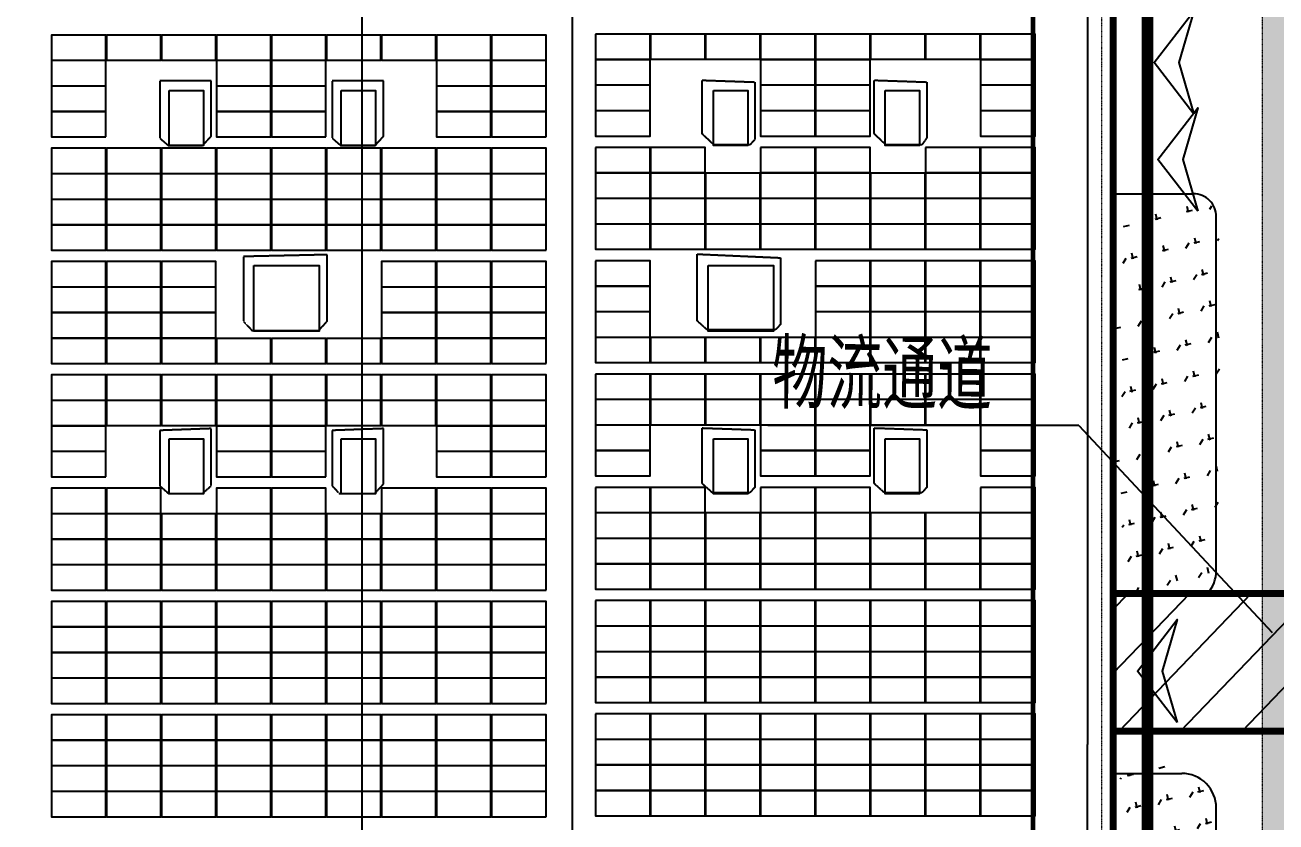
# Model space of a CAD drawing. Header units: millimetres. Extents: x -330863 to 383137, y -246038 to 314990.
# Drawn here: x 41006 to 95606, y -62214 to -27439 of the extents above; entities that cross this region are included whole.
import ezdxf

# ---------------------------------------------------------------- set-up
doc = ezdxf.new("R2010")
doc.units = ezdxf.units.MM
for name, pattern in [('DASH', [0.35, 0.25, -0.1]), ('DASHED', [1.524, 1.27, -0.254]), ('DOTE', [2.4200000000000004, 2, -0.2, 0.02, -0.2]), ('HIDDEN', [0.375, 0.25, -0.125]), ('X2', [10, 8, -2])]:
    doc.linetypes.add(name, pattern=pattern)
for name, color, linetype in [('-GRASS', 114, 'Continuous'), ('-其他', 7, 'Continuous'), ('-建筑轮廓线', 7, 'Continuous'), ('-总图道路', 7, 'Continuous'), ('-文字', 7, 'Continuous'), ('GREEN', 85, 'Continuous'), ('MAP', 251, 'Continuous'), ('S_其它', 7, 'Continuous'), ('农转用2000坐标', 6, 'Continuous'), ('单元区域外轮廓', 7, 'ByLayer'), ('屋脊线', 7, 'ByLayer'), ('组件', 7, 'ByLayer'), ('阴影', 8, 'DASHED'), ('障碍物', 7, 'ByLayer')]:
    doc.layers.add(name, color=color, linetype=linetype)
for name, color, linetype, lineweight in [('DOTE', 7, 'DOTE', 0), ('PUB_DIM', 7, 'Continuous', 0), ('SiteLine', 1, 'Continuous', 0), ('X消防车道', 6, 'HIDDEN', 18)]:
    doc.layers.add(name, color=color, linetype=linetype, lineweight=lineweight)
doc.styles.add('_HZTXT', font='simplex.shx', dxfattribs={"width": 0.8, "bigfont": 'hztxt.shx'})
doc.styles.add('_TCH_DIM_T3', font='SIMPLEX.shx', dxfattribs={"width": 0.6, "bigfont": 'GBCBIG.shx'})
doc.dimstyles.new('_TCH_ARCH_M_M&&1', dxfattribs={"dimtxt": 3, "dimasz": 0.5, "dimexe": 1.25, "dimexo": 1.5, "dimgap": 0.6312500000000001, "dimtad": 1, "dimtxsty": '_TCH_DIM_T3', "dimblk": 'ARCHTICK', "dimcen": 2.5, "dimclrt": 7, "dimazin": 2, "dimtfac": 1, "dimtix": 1, "dimtmove": 2, "dimatfit": 3})
pattern_1 = [(328.5121620192327, (-1970228605.701966, -2547630934.377606), (1506.050284478311, 939.1527315207007), [0, -1587.499999999999])]

# ---------------------------------------------------------------- blocks, each defined once
blk = doc.blocks.new('*U5')
at = {"layer": '单元区域外轮廓', "color": 2}
for points in [[(-88499.99999806286, 145848.7498998642, 10100), (88500.00000193714, 145848.7498962879, 10100), (88499.99999828637, -93851.25008583067, 10100), (64899.99999828637, -93851.25008583067, 10100), (64900.60513652861, -129651.2534892559, 10100), (-82500.00165008008, -129651.2389415502, 10100), (-82500.00164881349, -112951.2501013279, 10100), (-88500.00000186266, -112951.2501013279, 10100), (-88499.99999806286, 145848.7498998642, 10100)], [(-88499.99999806286, 145848.7498998642, 10600), (88500.00000193714, 145848.7498962879, 10600), (88499.99999828637, -93851.25008583067, 10600), (64899.99999828637, -93851.25008583067, 10600), (64900.60513652861, -129651.2534892559, 10600), (-82500.00165008008, -129651.2389415502, 10600), (-82500.00164881349, -112951.2501013279, 10600), (-88500.00000186266, -112951.2501013279, 10600), (-88499.99999806286, 145848.7498998642, 10600)]]:
    blk.add_polyline3d(points, close=True, dxfattribs=at)
at = {"flags": 1}
for tag in ['ground_elevation', 'unit_id', 'unit_name', 'parapet_height', 'is_enable_parapet']:
    blk.add_attdef(tag, (0, 0), '', height=2.5, dxfattribs=at)
blk = doc.blocks.new('*U6')
at = {"layer": '屋脊线', "color": 30}
for p, q in [((64899.99999828637, -93851.25008583067, 8900), (64900.00000149011, 145848.7498962879, 8900)), ((88499.99999828637, -93851.25008583067, 10100), (88500.00000193714, 145848.7498962879, 10100))]:
    blk.add_line(p, q, dxfattribs=at)
at = {"flags": 1}
for tag in ['unit_id', 'unit_name']:
    blk.add_attdef(tag, (0, 0), '', height=2.5, dxfattribs=at)
blk = doc.blocks.new('*U306')
at = {"layer": '障碍物', "color": 1}
blk.add_polyline3d([(47299.99239496886, -30301.24993383885, 10), (48799.99213188886, -30301.24993383885, 10), (48799.99213188886, -32701.2500423193, 10), (47299.99239496886, -32701.2500423193, 10)], close=True, dxfattribs=at)
at = {"flags": 1}
for tag in ['shape', 'height']:
    blk.add_attdef(tag, (0, 0), '', height=2.5, dxfattribs=at)
blk = doc.blocks.new('*U307')
at = {"layer": '障碍物', "color": 1}
blk.add_polyline3d([(54799.99034292996, -30301.25146746636, 10), (56299.99007970094, -30301.25146746636, 10), (56299.99007970094, -32701.2515771389, 10), (54799.99034292996, -32701.2515771389, 10)], close=True, dxfattribs=at)
at = {"flags": 1}
for tag in ['shape', 'height']:
    blk.add_attdef(tag, (0, 0), '', height=2.5, dxfattribs=at)
blk = doc.blocks.new('*U308')
at = {"layer": '障碍物', "color": 1}
blk.add_polyline3d([(71049.99239496888, -30301.24993383885, 10), (72549.99213196337, -30301.24993383885, 10), (72549.99213196337, -32701.2500423193, 10), (71049.99239496888, -32701.2500423193, 10)], close=True, dxfattribs=at)
at = {"flags": 1}
for tag in ['shape', 'height']:
    blk.add_attdef(tag, (0, 0), '', height=2.5, dxfattribs=at)
blk = doc.blocks.new('*U309')
at = {"layer": '障碍物', "color": 1}
blk.add_polyline3d([(78550.0055346638, -30301.25320374966, 10), (80050.0052715838, -30301.25320374966, 10), (80050.0052715838, -32701.2533134222, 10), (78550.0055346638, -32701.2533134222, 10)], close=True, dxfattribs=at)
at = {"flags": 1}
for tag in ['shape', 'height']:
    blk.add_attdef(tag, (0, 0), '', height=2.5, dxfattribs=at)
blk = doc.blocks.new('*U310')
at = {"layer": '障碍物', "color": 1}
blk.add_polyline3d([(47299.99072849751, -45501.2499332428, 10), (48799.99046534299, -45501.2499332428, 10), (48799.99046534299, -47901.25004291534, 10), (47299.99072849751, -47901.25004291534, 10)], close=True, dxfattribs=at)
at = {"flags": 1}
for tag in ['shape', 'height']:
    blk.add_attdef(tag, (0, 0), '', height=2.5, dxfattribs=at)
blk = doc.blocks.new('*U311')
at = {"layer": '障碍物', "color": 1}
blk.add_polyline3d([(54799.98867660762, -45501.25146865845, 10), (56299.98841322959, -45501.25146865845, 10), (56299.98841322959, -47901.25157773495, 10), (54799.98867660762, -47901.25157773495, 10)], close=True, dxfattribs=at)
at = {"flags": 1}
for tag in ['shape', 'height']:
    blk.add_attdef(tag, (0, 0), '', height=2.5, dxfattribs=at)
blk = doc.blocks.new('*U312')
at = {"layer": '障碍物', "color": 1}
blk.add_polyline3d([(71049.9907284975, -45501.2499332428, 10), (72549.990465343, -45501.2499332428, 10), (72549.990465343, -47901.25004291534, 10), (71049.9907284975, -47901.25004291534, 10)], close=True, dxfattribs=at)
at = {"flags": 1}
for tag in ['shape', 'height']:
    blk.add_attdef(tag, (0, 0), '', height=2.5, dxfattribs=at)
blk = doc.blocks.new('*U313')
at = {"layer": '障碍物', "color": 1}
blk.add_polyline3d([(78550.00386826694, -45501.2532043457, 10), (80050.00360503791, -45501.2532043457, 10), (80050.00360503791, -47901.2533134222, 10), (78550.00386826694, -47901.2533134222, 10)], close=True, dxfattribs=at)
at = {"flags": 1}
for tag in ['shape', 'height']:
    blk.add_attdef(tag, (0, 0), '', height=2.5, dxfattribs=at)
blk = doc.blocks.new('*U330')
at = {"layer": '障碍物', "color": 1}
blk.add_polyline3d([(50989.86887425184, -37930.99601447583, 10), (53850.37708550692, -37930.99601447583, 10), (53850.37708550692, -40791.5042245388, 10), (50989.86887425184, -40791.5042245388, 10)], close=True, dxfattribs=at)
at = {"flags": 1}
for tag in ['shape', 'height']:
    blk.add_attdef(tag, (0, 0), '', height=2.5, dxfattribs=at)
blk = doc.blocks.new('*U331')
at = {"layer": '障碍物', "color": 1}
blk.add_polyline3d([(70820.10812342168, -37930.99601447583, 10), (73680.61633460224, -37930.99601447583, 10), (73680.61633460224, -40791.5042245388, 10), (70820.10812342168, -40791.5042245388, 10)], close=True, dxfattribs=at)
at = {"flags": 1}
for tag in ['shape', 'height']:
    blk.add_attdef(tag, (0, 0), '', height=2.5, dxfattribs=at)
blk = doc.blocks.new('*U21')
at = {"layer": '组件', "color": 0}
blk.add_polyline3d([(0, 0, 0), (6.7e-15, -109.6, 0), (238.092586022427, -109.6, 12.10291209392216), (238.092586022427, 1.46e-14, 12.10291209392216)], close=True, dxfattribs=at)
at = {"flags": 1}
for tag in ['voco', 'vmpo', 'mounting-hole-spacing1', 'mounting-hole-spacing2', 'module-material', 'theme', 'silicon-material', 'userid', 'company-name', 'note', 'name', 'panel-width', 'panel-height', 'panel-length', 'pmax', 'id', 'impo', 'isco']:
    blk.add_attdef(tag, (0, 0), '', height=2.5, dxfattribs=at)
blk = doc.blocks.new('*U19')
at = {"layer": '组件', "color": 0}
blk.add_polyline3d([(0, 0, 0), (6.7e-15, 109.6, 0), (-238.1009774266284, 109.6, 11.9366891759911), (-238.1009774266284, 1.46e-14, 11.9366891759911)], close=True, dxfattribs=at)
at = {"flags": 1}
for tag in ['voco', 'vmpo', 'mounting-hole-spacing1', 'mounting-hole-spacing2', 'module-material', 'theme', 'silicon-material', 'userid', 'company-name', 'note', 'name', 'panel-width', 'panel-height', 'panel-length', 'pmax', 'id', 'impo', 'isco']:
    blk.add_attdef(tag, (0, 0), '', height=2.5, dxfattribs=at)
blk = doc.blocks.new('_ArchTick')
at = {"color": 0, "linetype": 'ByBlock', "const_width": 0.4}
blk.add_lwpolyline([(-0.5, -0.5), (0.5, 0.5)], dxfattribs=at)
blk = doc.blocks.new('*D476')
at = {"layer": 'Defpoints', "color": 0, "transparency": 16777216}
for p in [(66600.00148351771, 145851.2500973232), (55700.39616263485, -93848.7498847023), (66600.00148002525, -93848.7498847023)]:
    blk.add_point(p, dxfattribs=at)
at = {"layer": 'PUB_DIM', "color": 0, "lineweight": -2, "transparency": 16777216}
for p, q in [((66598.50148351773, 145851.2500973232), (55699.1461626348, 145851.2500973232)), ((55700.39616263481, 145851.2500973232), (55700.39616263485, -93848.7498847023)), ((66598.50148002527, -93848.7498847023), (55699.14616263486, -93848.7498847023))]:
    blk.add_line(p, q, dxfattribs=at)
at = {"layer": 'PUB_DIM', "color": 0, "lineweight": -2, "transparency": 16777216, "xscale": 0.5, "yscale": 0.5, "zscale": 0.5}
for p, rotation in [((55700.39616263481, 145851.2500973232), 90), ((55700.39616263485, -93848.7498847023), 270)]:
    blk.add_blockref('_ArchTick', p, dxfattribs=dict(at, rotation=rotation))
at = {"layer": 'PUB_DIM', "color": 7, "transparency": 16777216, "insert": (55698.26491263483, 26001.25010631046), "char_height": 3, "attachment_point": 5, "rotation": 90, "style": '_TCH_DIM_T3'}
blk.add_mtext('\\A1;239700.00', dxfattribs=at)

msp = doc.modelspace()

# ---------------------------------------------------------------- hatches: boundary and pattern name
at = {"layer": '-GRASS'}
h = msp.add_hatch(dxfattribs=at)
h.set_pattern_fill('GRASS', color=256, scale=500, angle=-31.48783798076735)
h.set_pattern_definition([(58.51216201923266, (-1970228605.701966, -2547630934.377606), (-329.7050402672918, 1372.037246682207), [264.5806600000001, -1731.010149999999]), (13.51216201923265, (-1970228605.701966, -2547630934.377606), (-329.7052649889981, 1372.038181840949), [264.58066, -1146.516149999998]), (103.5121620192325, (-1970228605.701966, -2547630934.377606), (-1372.038181840949, -329.7052649889981), [264.5806599999999, -1146.516149999997])])
h.paths.add_polyline_path([(93000.00148115447, -35978.74990368262, 0.4142135623111022), (92000.00148121268, -34978.74990368262), (88500.00148086342, -34978.7499027513), (88500.0014806306, -52428.7499145791), (92618.03547025425, -52428.7499145791, 0.1844830879734123), (93000.00148086343, -51428.74991457909)])
at = {"layer": '-其他'}
h = msp.add_hatch(dxfattribs=at)
h.set_pattern_fill('ANSI31', color=256, scale=1199.999999999999, angle=-8.425099e-10)
h.set_pattern_definition([(44.9999999991575, (-495701042.8303344, -3200636267.182433), (-1347.038418140563, 1347.038418180179), [])])
h.paths.add_polyline_path([(104000.0014487328, -52248.74991441145), (88500.00141281867, -52248.74991441145), (88500.00141322613, -58248.7499139458), (104000.0014490238, -58248.7499139458)])
at = {"layer": 'GREEN', "linetype": 'Continuous'}
h = msp.add_hatch(dxfattribs=at)
h.set_pattern_fill('GRASS', color=256, scale=500, angle=-31.48776264195623, style=0)
h.set_pattern_definition([(58.51223735804372, (-1970228605.701966, -2547630754.377607), (-329.7068443729259, 1372.036813148465), [264.5806599999998, -1731.010149999995]), (13.51223735804375, (-1970228605.701966, -2547630754.377607), (-329.7070690958618, 1372.037748306913), [264.5806599999999, -1146.516149999998]), (103.5122373580437, (-1970228605.701966, -2547630754.377607), (-1372.037748306913, -329.7070690958618), [264.5806599999999, -1146.516149999998])])
h.paths.add_polyline_path([(89999.88432822518, -65648.74991245566), (93000.00148045598, -65648.74991385266), (93000.00148051418, -61598.74991450458, 0.4142183756648727), (91499.97683032649, -60098.74991590157), (89999.87790483516, -60098.74991590157)])
h.paths.add_polyline_path([(89999.87790483516, -60098.74991590157), (88500.00148051418, -60098.74991450459), (88500.00148051418, -65648.74991245566), (89999.88432822518, -65648.74991245566)])
at = {"layer": 'X消防车道'}
h = msp.add_hatch(dxfattribs=at)
h.set_pattern_fill('DOTS', color=8, scale=1000, angle=-31.48783798076735)
h.set_pattern_definition(pattern_1)
h.paths.add_polyline_path([(-93210.31932864338, -143669.9816289544, 0.388696347810305), (-80260.50890044775, -155528.7499007024), (-29868.25021682074, -155528.749902565, 0.0729934230257984), (-27282.11924788542, -155149.1864708438), (-24812.54212517292, -154408.3133338205, -0.0729934230209538), (-22226.41115623759, -154028.7499007024), (83399.93261551949, -154028.749902565, -0.414215405250258), (92399.99996935017, -163028.7391755916), (92400.01187910326, -173021.7107695714), (96400.0120633305, -173176.2576506659), (96399.99996935017, -163028.7344095483, 0.4142203272388091), (83399.6842201473, -150028.7499058246), (-22813.48650954664, -150028.749903962, 0.0729934230411844), (-25399.61747935508, -150408.3133356832), (-27869.19458594406, -151149.1864689812, -0.0729934230362219), (-30455.32555586891, -151528.7499007024), (-80260.50890015671, -151528.7499007024, -0.3886976849728412), (-89225.76594498008, -143318.7917464599), (-114666.7633144511, 145381.2082974985, -0.4401982675162612), (-105701.5062695695, 155171.2501437217), (85999.68118983321, 155171.2501404621, -0.414210992521494), (94999.68118930935, 146171.3291063718, -0.1414481113697162), (96999.68118965859, 153099.4533711858, 0.2576703992202549), (85999.5199388382, 159171.2501390651), (-105701.6028190823, 159171.2501441874, 0.4401960510058327), (-118651.3220010651, 145030.0785886869)])
h = msp.add_hatch(dxfattribs=at)
h.set_pattern_fill('DOTS', color=8, scale=1000, angle=-31.48783798076735)
h.set_pattern_definition(pattern_1)
h.paths.add_polyline_path([(94999.96785966096, -94328.76540471968, 0.2576670919956277), (101071.7777245174, -105328.7581584861, -0.1414496603239183), (107999.9785736803, -103328.749910639, -0.4142135619288426), (98999.96785965814, -94328.76063855557), (98999.68118896143, 146171.384773942, 0.1414470194124305), (96999.68118983672, 153099.453370455, 0.1414526490778906), (94999.68119002762, 146171.0977739098)])
h.paths.add_polyline_path([(107999.6811893942, 159171.2501390651), (85999.52387274877, 159171.2501395101, -0.2576703185541217), (96999.68118983672, 153099.453370455, -0.2576670923394895)])

# ---------------------------------------------------------------- linework, layer by layer
at = {"layer": '-建筑轮廓线'}
msp.add_line((88500.0014471612, -52248.74991394579, 10100), (104000.0014828425, -52248.74991441145, 10100), dxfattribs=at)
at = {"layer": '-建筑轮廓线', "const_width": 300, "elevation": 10100}
msp.add_lwpolyline([(88500.00148354098, 145851.2500959262), (-88499.99851645902, 145851.2500991858), (-88499.99852024252, -112948.7499006279), (-82499.99852018431, -112948.7499006279), (-82499.99852035893, -129748.7499009073), (-82799.99852034729, -129748.7499009073), (-82799.9985204637, -145848.7499005347), (65100.00147932674, -145848.7499023974), (65100.00147955958, -129748.7499027699), (64800.00147962942, -129748.7499027699), (64800.00148032791, -93848.74988470227), (88500.00148004852, -93848.74988563359)], close=True, dxfattribs=at)
for points in [[(88505.10791025824, -52248.74991441145), (104005.1079458231, -52248.74991441145)], [(88500.00144681193, -58248.7499139458), (104000.0014826679, -58248.7499139458)]]:
    msp.add_lwpolyline(points, dxfattribs=at)
at = {"layer": '-总图道路'}
for p, q in [((88500.0014806306, -34798.74990118668, 10100), (92000.00148092164, -34798.74990398065, 10100)), ((93000.00148063061, -51248.74991580844, 10100), (93000.00148086343, -35798.74990398064, 10100)), ((88500.0014806306, -58837.74990385398, 10100), (88500.00148074701, -50334.74989777431, 10100)), ((104000.0014826679, -58248.7499139458, 10100), (88500.00144675375, -58248.74991580844, 10100)), ((88500.00148074701, -60098.74991450459, 10100), (91500.00148051418, -60098.74991590157, 10100)), ((93000.00148004854, -93648.74986961483, 10100), (93000.00148051418, -61598.74991450458, 10100))]:
    msp.add_line(p, q, dxfattribs=at)
for centre, radius, start, end in [((92000.00148092164, -35798.74990398064, 10100), 1000, 359.9999894345511, 89.99999797562265), ((91500.0014806306, -51248.74991580844, 10100), 1500, 318.1896851515039, 359.9999894345511), ((91500.00148045598, -61598.74991450458, 10100), 1500, 359.9999894345511, 89.99999797562265)]:
    msp.add_arc(centre, radius, start, end, dxfattribs=at)
at = {"layer": '-文字', "linetype": 'Continuous'}
for q in [(73428.25929232873, -44910.78596265986, 10100), (95446.99017342879, -53939.58925951272, 10100)]:
    msp.add_line((87006.41220750054, -44910.78594636172, 10100), q, dxfattribs=at)
at = {"layer": 'DOTE', "ltscale": 0.0015}
msp.add_line((88000.0015301653, -93348.74987073243, 10100), (88000.00148616033, 145351.2500959262, 10100), dxfattribs=at)
at = {"layer": 'MAP', "linetype": 'Continuous', "elevation": 10100, "flags": 128}
msp.add_lwpolyline([(89999.5778341568, 198988.8426653854), (-123977.9142581951, 194083.5166710242), (-92775.77438176145, -159992.9235315136), (90000.00148703344, -167056.3588061556)], close=True, dxfattribs=at)
at = {"layer": 'S_其它', "elevation": 10100.00004161831}
for points in [[(92024.4455071725, -31330.42350932705), (90282.56977683399, -29080.42323738086), (92024.4455071725, -26830.42340129363), (91371.24208869413, -29080.4234762651), (92024.4455071725, -31330.42350932705)], [(92194.79388466338, -35554.31271632883), (90452.91815444129, -33304.31244438264), (92194.79388507085, -31054.31260876107), (91541.59046647605, -33304.31268373254), (92194.79388466338, -35554.31271632883)], [(91297.83255137503, -57880.63368443149), (89555.95682138577, -55630.6334124853), (91297.83255178249, -53380.63357546675), (90644.62913324591, -55630.63365136954), (91297.83255137503, -57880.63368443149)]]:
    msp.add_lwpolyline(points, dxfattribs=at)
at = {"layer": 'SiteLine', "linetype": 'DOTE', "ltscale": 10, "elevation": 10100}
msp.add_lwpolyline([(111441.9339060574, -167884.2618463747), (95245.3717978229, -167258.4798357636), (90000.00148621853, -167055.8164346218), (89999.5778341568, 198988.8426653854), (111441.9339115289, 199481.1952572129)], dxfattribs=at)
at = {"layer": 'X消防车道', "color": 8, "ltscale": 0.01}
msp.add_line((94999.68118983321, 146171.2608660385, 10100), (95000.02348714275, -141028.7391793169, 10100), dxfattribs=at)
at = {"layer": '农转用2000坐标', "color": 1, "linetype": 'DASH', "ltscale": 0.01, "const_width": 500, "elevation": 10100}
msp.add_lwpolyline([(89999.5778341568, 198988.8426653854), (-123977.9142581951, 194083.5166710242), (-92775.77438176145, -159992.9235315136), (90000.00148703344, -167056.3588061556)], close=True, dxfattribs=at)
at = {"layer": '农转用2000坐标', "color": 5, "linetype": 'X2', "ltscale": 0.001, "const_width": 200, "elevation": 10100}
msp.add_lwpolyline([(84999.5837552729, 193872.906665951), (-118528.8170893304, 189207.1208154596), (-88181.69460986741, -155166.7311208509), (84999.99547226122, -161859.3995187618)], close=True, dxfattribs=at)
at = {"layer": '单元区域外轮廓', "elevation": 10100}
msp.add_lwpolyline([(-88499.99999807682, 145848.749899473), (88500.00000192318, 145848.7498962134), (88499.99999825611, -93851.25008581208), (64899.99999822117, -93851.25008581208), (64900.60513641452, -129651.2534896098), (-82500.00165018484, -129651.2389414198), (-82500.0016488461, -112951.250101272), (-88500.00000186032, -112951.250101272), (-88499.99999807682, 145848.749899473)], dxfattribs=at)
at = {"layer": '屋脊线', "color": 30, "elevation": 8900}
msp.add_lwpolyline([(64899.99999822117, -93851.25008581208), (64900.00000142259, 145848.7498962134)], dxfattribs=at)
at = {"layer": '阴影', "linetype": 'DASHED'}
for points in [[(64982.77343749999, -93776.201171875, 8905.208740234377), (88477.06054687501, -93776.201171875, 10099.83337402343), (88477.06054687501, 145800.8203125, 10099.83337402343), (87436.17187499999, 145800.8203125, 10046.90673828125), (87361.826171875, -92726.84570312501, 10043.12622070312), (64908.4228515625, -90466.689453125, 8901.42822265625), (64982.77343749999, -93776.201171875, 8905.208740234377)], [(49126.7724609375, -32295.3369140625, 9693.044433593752), (49126.767578125, -29873.76708984375, 9693.042602539064), (46891.796875, -29873.76220703125, 9805.277709960938), (46891.8017578125, -32376.044921875, 9805.278930664064), (47264.296875, -32698.92822265625, 9786.573486328123), (48754.2822265625, -32698.935546875, 9711.75048828125), (49126.7724609375, -32295.3369140625, 9693.044433593752)], [(56651.1767578125, -32295.400390625, 9315.18798828125), (56651.1767578125, -29873.8232421875, 9315.186157226562), (54416.2060546875, -29873.80126953125, 9427.420654296877), (54416.2060546875, -32376.09619140625, 9427.422485351562), (54788.701171875, -32698.96728515625, 9408.717041015623), (56278.68164062499, -32698.98681640625, 9333.894042968748), (56651.1767578125, -32295.400390625, 9315.18798828125)], [(70558.9453125, -32186.82861328125, 9188.74267578125), (70558.9453125, -29845.94482421875, 9188.74267578125), (72863.7646484375, -29926.66748046875, 9305.936889648438), (72863.7646484375, -32428.99169921875, 9305.936889648438), (72640.7177734375, -32671.15234375, 9294.595947265623), (71079.3896484375, -32671.15234375, 9215.206298828123), (70558.9453125, -32186.82861328125, 9188.74267578125)], [(78068.19335937499, -32186.82861328125, 9570.56884765625), (78068.19335937499, -29845.94482421875, 9570.56884765625), (80373.017578125, -29926.66748046875, 9687.76306152344), (80373.017578125, -32348.26904296875, 9687.76306152344), (80149.97070312499, -32671.15234375, 9676.422119140625), (78588.6376953125, -32671.15234375, 9597.032470703123), (78068.19335937499, -32186.82861328125, 9570.56884765625)], [(54192.71972656249, -40367.2705078125, 9438.651733398438), (54192.71484374999, -37461.3916015625, 9438.649291992188), (50542.265625, -37542.0947265625, 9621.965942382814), (50542.2705078125, -40367.25097656249, 9621.9677734375), (50914.7607421875, -40770.8544921875, 9603.262329101562), (53820.224609375, -40770.87158203124, 9457.357788085938), (54192.71972656249, -40367.2705078125, 9438.651733398438)], [(70335.8984375, -40339.55078125, 9177.401733398438), (70335.8984375, -37433.63037109375, 9177.401733398438), (73978.9990234375, -37595.068359375, 9362.644042968752), (73978.9990234375, -40500.9912109375, 9362.644042968752), (73755.9521484375, -40743.1494140625, 9351.302490234377), (70781.9921875, -40743.1494140625, 9200.084228515623), (70335.8984375, -40339.55078125, 9177.401733398438)], [(49126.79687499999, -47551.2353515625, 9693.054809570312), (49126.79687499999, -45048.95019531249, 9693.052978515623), (46891.82128906249, -45129.65332031249, 9805.288085937502), (46891.82128906249, -47551.22070312499, 9805.289306640623), (47264.3212890625, -47874.09667968749, 9786.583862304688), (48754.3017578125, -47874.1162109375, 9711.760864257812), (49126.79687499999, -47551.2353515625, 9693.054809570312)], [(56651.1962890625, -47470.56640624999, 9315.198364257812), (56651.1962890625, -45049.00390625, 9315.196533203123), (54416.2255859375, -45129.7119140625, 9427.431030273438), (54416.23046875, -47551.26953125, 9427.432861328123), (54714.22363281249, -47874.1455078125, 9412.46826171875), (56278.7060546875, -47874.1650390625, 9333.904418945314), (56651.1962890625, -47470.56640624999, 9315.198364257812)], [(70558.9453125, -47442.91015625, 9188.74267578125), (70558.9453125, -45021.31347656249, 9188.74267578125), (72863.7646484375, -45102.03125, 9305.936889648438), (72863.7646484375, -47604.35546875, 9305.936889648438), (72640.7177734375, -47846.513671875, 9294.595947265623), (71005.0390625, -47846.513671875, 9211.42578125), (70558.9453125, -47442.91015625, 9188.74267578125)], [(78068.19335937499, -47442.91015625, 9570.56884765625), (78068.19335937499, -45021.31347656249, 9570.56884765625), (80373.017578125, -45102.03125, 9687.76306152344), (80373.017578125, -47604.35546875, 9687.76306152344), (80149.97070312499, -47846.513671875, 9676.422119140625), (78514.2919921875, -47846.513671875, 9593.251953125002), (78068.19335937499, -47442.91015625, 9570.56884765625)]]:
    msp.add_polyline3d(points, close=True, dxfattribs=at)
at = {"layer": '障碍物', "color": 4, "elevation": 10300}
for points in [[(47299.99239492696, -30301.24993372709), (48799.99213182832, -30301.24993372709), (48799.99213182832, -32701.25004259869), (47299.99239492696, -32701.25004259869)], [(54799.99034293228, -30301.25146761537), (56299.99007965904, -30301.25146761537), (56299.99007965904, -32701.2515774183), (54799.99034293228, -32701.2515774183)], [(71049.99239492696, -30301.24993372709), (72549.99213194475, -30301.24993372709), (72549.99213194475, -32701.25004259869), (71049.99239492696, -32701.25004259869)], [(78550.00553466612, -30301.25320406631), (80050.00527156748, -30301.25320406631), (80050.00527156748, -32701.25331386924), (78550.00553466612, -32701.25331386924)], [(47299.99072844162, -45501.24993391334), (48799.99046534299, -45501.24993391334), (48799.99046534299, -47901.25004278496), (47299.99072844162, -47901.25004278496)], [(54799.98867656337, -45501.25146873295), (56299.98841323191, -45501.25146873295), (56299.98841323191, -47901.25157760455), (54799.98867656337, -47901.25157760455)], [(71049.99072844163, -45501.24993391334), (72549.990465343, -45501.24993391334), (72549.990465343, -47901.25004278496), (71049.99072844163, -47901.25004278496)], [(78550.003868239, -45501.25320425257), (80050.00360502396, -45501.25320425257), (80050.00360502396, -47901.2533140555), (78550.003868239, -47901.2533140555)]]:
    msp.add_lwpolyline(points, close=True, dxfattribs=at)
at = {"layer": '障碍物', "elevation": 10300}
for points in [[(50989.8688742565, -37930.99601456896), (53850.37708544638, -37930.99601456896), (53850.37708544638, -40791.50422459468), (50989.8688742565, -40791.50422459468)], [(70820.10812341701, -37930.99601456896), (73680.61633454869, -37930.99601456896), (73680.61633454869, -40791.50422459468), (70820.10812341701, -40791.50422459468)]]:
    msp.add_lwpolyline(points, close=True, dxfattribs=at)

# ---------------------------------------------------------------- block references
at = {"layer": '单元区域外轮廓'}
msp.add_blockref('*U5', (0, 0), dxfattribs=at)
at = {"layer": '屋脊线'}
msp.add_blockref('*U6', (0, 0), dxfattribs=at)
at = {"layer": '组件', "color": 5, "xscale": 10, "yscale": 10, "zscale": 10}
for name, p in [('*U21', (65905.93686712, -27837.3, 9051.184234836604)), ('*U21', (68306.83691836, -27837.3, 9173.263898456664)), ('*U21', (70707.7369696, -27837.3, 9295.343562076725)), ('*U21', (73108.63702084, -27837.3, 9417.423225696783)), ('*U21', (75509.53707208, -27837.3, 9539.502889316846)), ('*U21', (77910.43712331999, -27837.3, 9661.582552936909)), ('*U21', (80311.33717455999, -27837.3, 9783.662216556968)), ('*U21', (82712.2372258, -27837.3, 9905.741880177027)), ('*U19', (44537.01644615997, -28971.29999999894, 10022.7410590076)), ('*U19', (46938.00105619998, -28971.29999999894, 9902.18808473096)), ('*U19', (49338.98566623998, -28971.29999999894, 9781.635110454312)), ('*U19', (51739.97027627999, -28971.29999999894, 9661.082136177663)), ('*U19', (54140.95488632, -28971.29999999894, 9540.529161901011)), ('*U19', (56541.93949636, -28971.29999999894, 9419.976187624367)), ('*U19', (58942.92410640002, -28971.29999999894, 9299.423213347716)), ('*U19', (61343.90871644002, -28971.29999999894, 9178.870239071068)), ('*U19', (63744.89332648002, -28971.29999999894, 9058.31726479442)), ('*U19', (44537.01644615997, -30087.29999999892, 10022.7410590076)), ('*U19', (51739.97027627999, -30087.29999999892, 9661.082136177663)), ('*U19', (54140.95488632, -30087.29999999892, 9540.529161901011)), ('*U19', (61343.90871644002, -30087.29999999892, 9178.870239071068)), ('*U19', (63744.89332648002, -30087.29999999892, 9058.31726479442)), ('*U21', (65905.93686712, -28953.29999999998, 9051.184234836604)), ('*U21', (73108.63702084, -28953.29999999998, 9417.423225696783)), ('*U21', (75509.53707208, -28953.29999999998, 9539.502889316846)), ('*U21', (82712.2372258, -28953.29999999998, 9905.741880177027)), ('*U19', (44537.01644615997, -31203.29999999891, 10022.7410590076)), ('*U19', (51739.97027627999, -31203.29999999891, 9661.082136177663)), ('*U19', (54140.95488632, -31203.29999999891, 9540.529161901011)), ('*U19', (61343.90871644002, -31203.29999999891, 9178.870239071068)), ('*U19', (63744.89332648002, -31203.29999999891, 9058.31726479442)), ('*U21', (65905.93686712, -30069.30000000004, 9051.184234836604)), ('*U21', (73108.63702084, -30069.30000000004, 9417.423225696783)), ('*U21', (75509.53707208, -30069.30000000004, 9539.502889316846)), ('*U21', (82712.2372258, -30069.30000000004, 9905.741880177027)), ('*U19', (44537.01644615997, -32319.29999999889, 10022.7410590076)), ('*U19', (51739.97027627999, -32319.29999999889, 9661.082136177663)), ('*U19', (54140.95488632, -32319.29999999889, 9540.529161901011)), ('*U19', (61343.90871644002, -32319.29999999889, 9178.870239071068)), ('*U19', (63744.89332648002, -32319.29999999889, 9058.31726479442)), ('*U21', (65905.93686712, -31185.30000000002, 9051.184234836604)), ('*U21', (73108.63702084, -31185.30000000002, 9417.423225696783)), ('*U21', (75509.53707208, -31185.30000000002, 9539.502889316846)), ('*U21', (82712.2372258, -31185.30000000002, 9905.741880177027)), ('*U19', (44537.01644615997, -33915.29999999873, 10022.74484453319)), ('*U19', (46938.00105619998, -33915.29999999873, 9902.19187025654)), ('*U19', (49338.98566623998, -33915.29999999873, 9781.638895979891)), ('*U19', (51739.97027627999, -33915.29999999873, 9661.085921703247)), ('*U19', (54140.95488632, -33915.29999999873, 9540.532947426596)), ('*U19', (56541.93949636, -33915.29999999873, 9419.979973149948)), ('*U19', (58942.92410640002, -33915.29999999873, 9299.4269988733)), ('*U19', (61343.90871644002, -33915.29999999873, 9178.874024596647)), ('*U19', (63744.89332648002, -33915.29999999873, 9058.32105032)), ('*U21', (65905.93686712, -32781.30000000001, 9051.184234839962)), ('*U21', (68306.83691836, -32781.30000000001, 9173.263898460023)), ('*U21', (73108.63702084, -32781.30000000001, 9417.423225700146)), ('*U21', (75509.53707208, -32781.30000000001, 9539.502889320207)), ('*U21', (80311.33717455999, -32781.30000000001, 9783.662216560326)), ('*U21', (82712.2372258, -32781.30000000001, 9905.741880180389)), ('*U19', (44537.01644615997, -35031.29999999873, 10022.74484453319)), ('*U19', (46938.00105619998, -35031.29999999873, 9902.19187025654)), ('*U19', (49338.98566623998, -35031.29999999873, 9781.638895979891)), ('*U19', (51739.97027627999, -35031.29999999873, 9661.085921703247)), ('*U19', (54140.95488632, -35031.29999999873, 9540.532947426596)), ('*U19', (56541.93949636, -35031.29999999873, 9419.979973149948)), ('*U19', (58942.92410640002, -35031.29999999873, 9299.4269988733)), ('*U19', (61343.90871644002, -35031.29999999873, 9178.874024596647)), ('*U19', (63744.89332648002, -35031.29999999873, 9058.32105032)), ('*U21', (65905.93686712, -33897.30000000001, 9051.184234839962)), ('*U21', (68306.83691836, -33897.30000000001, 9173.263898460023)), ('*U21', (70707.7369696, -33897.30000000001, 9295.343562080086)), ('*U21', (73108.63702084, -33897.30000000001, 9417.423225700146)), ('*U21', (75509.53707208, -33897.30000000001, 9539.502889320207)), ('*U21', (77910.43712331999, -33897.30000000001, 9661.582552940266)), ('*U21', (80311.33717455999, -33897.30000000001, 9783.662216560326)), ('*U21', (82712.2372258, -33897.30000000001, 9905.741880180389)), ('*U19', (44537.01644615997, -36147.29999999878, 10022.74484453319)), ('*U19', (46938.00105619998, -36147.29999999878, 9902.19187025654)), ('*U19', (49338.98566623998, -36147.29999999878, 9781.638895979891)), ('*U19', (51739.97027627999, -36147.29999999878, 9661.085921703247)), ('*U19', (54140.95488632, -36147.29999999878, 9540.532947426596)), ('*U19', (56541.93949636, -36147.29999999878, 9419.979973149948)), ('*U19', (58942.92410640002, -36147.29999999878, 9299.4269988733)), ('*U19', (61343.90871644002, -36147.29999999878, 9178.874024596647)), ('*U19', (63744.89332648002, -36147.29999999878, 9058.32105032)), ('*U21', (65905.93686712, -35013.30000000005, 9051.184234839962)), ('*U21', (68306.83691836, -35013.30000000005, 9173.263898460023)), ('*U21', (70707.7369696, -35013.30000000005, 9295.343562080086)), ('*U21', (73108.63702084, -35013.30000000005, 9417.423225700146)), ('*U21', (75509.53707208, -35013.30000000005, 9539.502889320207)), ('*U21', (77910.43712331999, -35013.30000000005, 9661.582552940266)), ('*U21', (80311.33717455999, -35013.30000000005, 9783.662216560326)), ('*U21', (82712.2372258, -35013.30000000005, 9905.741880180389)), ('*U19', (44537.01644615997, -37263.29999999877, 10022.74484453319)), ('*U19', (46938.00105619998, -37263.29999999877, 9902.19187025654)), ('*U19', (49338.98566623998, -37263.29999999877, 9781.638895979891)), ('*U19', (51739.97027627999, -37263.29999999877, 9661.085921703247)), ('*U19', (54140.95488632, -37263.29999999877, 9540.532947426596)), ('*U19', (56541.93949636, -37263.29999999877, 9419.979973149948)), ('*U19', (58942.92410640002, -37263.29999999877, 9299.4269988733)), ('*U19', (61343.90871644002, -37263.29999999877, 9178.874024596647)), ('*U19', (63744.89332648002, -37263.29999999877, 9058.32105032)), ('*U21', (65905.93686712, -36129.30000000005, 9051.184234839962)), ('*U21', (68306.83691836, -36129.30000000005, 9173.263898460023)), ('*U21', (70707.7369696, -36129.30000000005, 9295.343562080086)), ('*U21', (73108.63702084, -36129.30000000005, 9417.423225700146)), ('*U21', (75509.53707208, -36129.30000000005, 9539.502889320207)), ('*U21', (77910.43712331999, -36129.30000000005, 9661.582552940266)), ('*U21', (80311.33717455999, -36129.30000000005, 9783.662216560326)), ('*U21', (82712.2372258, -36129.30000000005, 9905.741880180389)), ('*U19', (44537.01644615997, -38859.29999999861, 10022.74863005877)), ('*U19', (46938.00105619998, -38859.29999999861, 9902.195655782121)), ('*U19', (49338.98566623998, -38859.29999999861, 9781.642681505473)), ('*U19', (58942.92410640002, -38859.29999999861, 9299.43078439888)), ('*U19', (61343.90871644002, -38859.29999999861, 9178.877810122232)), ('*U19', (63744.89332648002, -38859.29999999861, 9058.32483584558)), ('*U21', (65905.93686712, -37725.30000000003, 9051.184234843324)), ('*U21', (75509.53707208, -37725.30000000003, 9539.502889323569)), ('*U21', (77910.43712331999, -37725.30000000003, 9661.582552943628)), ('*U21', (80311.33717455999, -37725.30000000003, 9783.662216563687)), ('*U21', (82712.2372258, -37725.30000000003, 9905.741880183748)), ('*U19', (44537.01644615997, -39975.29999999859, 10022.74863005877)), ('*U19', (46938.00105619998, -39975.29999999859, 9902.195655782121)), ('*U19', (49338.98566623998, -39975.29999999859, 9781.642681505473)), ('*U19', (58942.92410640002, -39975.29999999859, 9299.43078439888)), ('*U19', (61343.90871644002, -39975.29999999859, 9178.877810122232)), ('*U19', (63744.89332648002, -39975.29999999859, 9058.32483584558)), ('*U21', (65905.93686712, -38841.30000000001, 9051.184234843324)), ('*U21', (75509.53707208, -38841.30000000001, 9539.502889323569)), ('*U21', (77910.43712331999, -38841.30000000001, 9661.582552943628)), ('*U21', (80311.33717455999, -38841.30000000001, 9783.662216563687)), ('*U21', (82712.2372258, -38841.30000000001, 9905.741880183748)), ('*U19', (44537.01644615997, -41091.29999999866, 10022.74863005877)), ('*U19', (46938.00105619998, -41091.29999999866, 9902.195655782121)), ('*U19', (49338.98566623998, -41091.29999999866, 9781.642681505473)), ('*U19', (58942.92410640002, -41091.29999999866, 9299.43078439888)), ('*U19', (61343.90871644002, -41091.29999999866, 9178.877810122232)), ('*U19', (63744.89332648002, -41091.29999999866, 9058.32483584558)), ('*U21', (65905.93686712, -39957.30000000007, 9051.184234843324)), ('*U21', (75509.53707208, -39957.30000000007, 9539.502889323569)), ('*U21', (77910.43712331999, -39957.30000000007, 9661.582552943628)), ('*U21', (80311.33717455999, -39957.30000000007, 9783.662216563687)), ('*U21', (82712.2372258, -39957.30000000007, 9905.741880183748)), ('*U19', (44537.01644615997, -42207.29999999863, 10022.74863005877)), ('*U19', (46938.00105619998, -42207.29999999863, 9902.195655782121)), ('*U19', (49338.98566623998, -42207.29999999863, 9781.642681505473)), ('*U19', (51739.97027627999, -42207.29999999863, 9661.089707228824)), ('*U19', (54140.95488632, -42207.29999999863, 9540.536732952176)), ('*U19', (56541.93949636, -42207.29999999863, 9419.983758675527)), ('*U19', (58942.92410640002, -42207.29999999863, 9299.43078439888)), ('*U19', (61343.90871644002, -42207.29999999863, 9178.877810122232)), ('*U19', (63744.89332648002, -42207.29999999863, 9058.32483584558)), ('*U21', (65905.93686712, -41073.30000000004, 9051.184234843324)), ('*U21', (68306.83691836, -41073.30000000004, 9173.263898463383)), ('*U21', (70707.7369696, -41073.30000000004, 9295.343562083443)), ('*U21', (73108.63702084, -41073.30000000004, 9417.423225703506)), ('*U21', (75509.53707208, -41073.30000000004, 9539.502889323569)), ('*U21', (77910.43712331999, -41073.30000000004, 9661.582552943628)), ('*U21', (80311.33717455999, -41073.30000000004, 9783.662216563687)), ('*U21', (82712.2372258, -41073.30000000004, 9905.741880183748)), ('*U19', (44537.01644615997, -43803.29999999847, 10022.75241558435)), ('*U19', (46938.00105619998, -43803.29999999847, 9902.199441307706)), ('*U19', (49338.98566623998, -43803.29999999847, 9781.646467031052)), ('*U19', (51739.97027627999, -43803.29999999847, 9661.093492754402)), ('*U19', (54140.95488632, -43803.29999999847, 9540.540518477756)), ('*U19', (56541.93949636, -43803.29999999847, 9419.987544201109)), ('*U19', (58942.92410640002, -43803.29999999847, 9299.434569924459)), ('*U19', (61343.90871644002, -43803.29999999847, 9178.881595647812)), ('*U19', (63744.89332648002, -43803.29999999847, 9058.328621371164)), ('*U21', (65905.93686712, -42669.30000000003, 9051.184234846685)), ('*U21', (68306.83691836, -42669.30000000003, 9173.263898466743)), ('*U21', (70707.7369696, -42669.30000000003, 9295.343562086804)), ('*U21', (73108.63702084, -42669.30000000003, 9417.423225706865)), ('*U21', (75509.53707208, -42669.30000000003, 9539.502889326926)), ('*U21', (77910.43712331999, -42669.30000000003, 9661.582552946986)), ('*U21', (80311.33717455999, -42669.30000000003, 9783.662216567049)), ('*U21', (82712.2372258, -42669.30000000003, 9905.741880187106)), ('*U19', (44537.01644615997, -44919.29999999847, 10022.75241558435)), ('*U19', (46938.00105619998, -44919.29999999847, 9902.199441307706)), ('*U19', (49338.98566623998, -44919.29999999847, 9781.646467031052)), ('*U19', (51739.97027627999, -44919.29999999847, 9661.093492754402)), ('*U19', (54140.95488632, -44919.29999999847, 9540.540518477756)), ('*U19', (56541.93949636, -44919.29999999847, 9419.987544201109)), ('*U19', (58942.92410640002, -44919.29999999847, 9299.434569924459)), ('*U19', (61343.90871644002, -44919.29999999847, 9178.881595647812)), ('*U19', (63744.89332648002, -44919.29999999847, 9058.328621371164)), ('*U21', (65905.93686712, -43785.30000000002, 9051.184234846685)), ('*U21', (68306.83691836, -43785.30000000002, 9173.263898466743)), ('*U21', (70707.7369696, -43785.30000000002, 9295.343562086804)), ('*U21', (73108.63702084, -43785.30000000002, 9417.423225706865)), ('*U21', (75509.53707208, -43785.30000000002, 9539.502889326926)), ('*U21', (77910.43712331999, -43785.30000000002, 9661.582552946986)), ('*U21', (80311.33717455999, -43785.30000000002, 9783.662216567049)), ('*U21', (82712.2372258, -43785.30000000002, 9905.741880187106)), ('*U19', (44537.01644615997, -46035.29999999852, 10022.75241558435)), ('*U19', (51739.97027627999, -46035.29999999852, 9661.093492754402)), ('*U19', (54140.95488632, -46035.29999999852, 9540.540518477756)), ('*U19', (61343.90871644002, -46035.29999999852, 9178.881595647812)), ('*U19', (63744.89332648002, -46035.29999999852, 9058.328621371164)), ('*U21', (65905.93686712, -44901.30000000001, 9051.184234846685)), ('*U21', (73108.63702084, -44901.30000000001, 9417.423225706865)), ('*U21', (75509.53707208, -44901.30000000001, 9539.502889326926)), ('*U21', (82712.2372258, -44901.30000000001, 9905.741880187106)), ('*U19', (44537.01644615997, -47151.29999999851, 10022.75241558435)), ('*U19', (51739.97027627999, -47151.29999999851, 9661.093492754402)), ('*U19', (54140.95488632, -47151.29999999851, 9540.540518477756)), ('*U19', (61343.90871644002, -47151.29999999851, 9178.881595647812)), ('*U19', (63744.89332648002, -47151.29999999851, 9058.328621371164)), ('*U21', (65905.93686712, -46017.29999999999, 9051.184234846685)), ('*U21', (73108.63702084, -46017.29999999999, 9417.423225706865)), ('*U21', (75509.53707208, -46017.29999999999, 9539.502889326926)), ('*U21', (82712.2372258, -46017.29999999999, 9905.741880187106)), ('*U19', (44537.01644615997, -48747.29999999834, 10022.75620110993)), ('*U19', (46938.00105619998, -48747.29999999834, 9902.203226833286)), ('*U19', (51739.97027627999, -48747.29999999834, 9661.097278279989)), ('*U19', (54140.95488632, -48747.29999999834, 9540.544304003339)), ('*U19', (58942.92410640002, -48747.29999999834, 9299.438355450042)), ('*U19', (61343.90871644002, -48747.29999999834, 9178.885381173392)), ('*U19', (63744.89332648002, -48747.29999999834, 9058.332406896745)), ('*U21', (65905.93686712, -47613.30000000004, 9051.184234850047)), ('*U21', (68306.83691836, -47613.30000000004, 9173.263898470103)), ('*U21', (73108.63702084, -47613.30000000004, 9417.423225710229)), ('*U21', (75509.53707208, -47613.30000000004, 9539.502889330286)), ('*U21', (82712.2372258, -47613.30000000004, 9905.741880190468)), ('*U19', (44537.01644615997, -49863.29999999833, 10022.75620110993)), ('*U19', (46938.00105619998, -49863.29999999833, 9902.203226833286)), ('*U19', (49338.98566623998, -49863.29999999833, 9781.650252556637)), ('*U19', (51739.97027627999, -49863.29999999833, 9661.097278279989)), ('*U19', (54140.95488632, -49863.29999999833, 9540.544304003339)), ('*U19', (56541.93949636, -49863.29999999833, 9419.991329726688)), ('*U19', (58942.92410640002, -49863.29999999833, 9299.438355450042)), ('*U19', (61343.90871644002, -49863.29999999833, 9178.885381173392)), ('*U19', (63744.89332648002, -49863.29999999833, 9058.332406896745)), ('*U21', (65905.93686712, -48729.30000000003, 9051.184234850047)), ('*U21', (68306.83691836, -48729.30000000003, 9173.263898470103)), ('*U21', (70707.7369696, -48729.30000000003, 9295.343562090166)), ('*U21', (73108.63702084, -48729.30000000003, 9417.423225710229)), ('*U21', (75509.53707208, -48729.30000000003, 9539.502889330286)), ('*U21', (77910.43712331999, -48729.30000000003, 9661.582552950347)), ('*U21', (80311.33717455999, -48729.30000000003, 9783.662216570407)), ('*U21', (82712.2372258, -48729.30000000003, 9905.741880190468)), ('*U19', (44537.01644615997, -50979.29999999831, 10022.75620110993)), ('*U19', (46938.00105619998, -50979.29999999831, 9902.203226833286)), ('*U19', (49338.98566623998, -50979.29999999831, 9781.650252556637)), ('*U19', (51739.97027627999, -50979.29999999831, 9661.097278279989)), ('*U19', (54140.95488632, -50979.29999999831, 9540.544304003339)), ('*U19', (56541.93949636, -50979.29999999831, 9419.991329726688)), ('*U19', (58942.92410640002, -50979.29999999831, 9299.438355450042)), ('*U19', (61343.90871644002, -50979.29999999831, 9178.885381173392)), ('*U19', (63744.89332648002, -50979.29999999831, 9058.332406896745)), ('*U21', (65905.93686712, -49845.30000000002, 9051.184234850047)), ('*U21', (68306.83691836, -49845.30000000002, 9173.263898470103)), ('*U21', (70707.7369696, -49845.30000000002, 9295.343562090166)), ('*U21', (73108.63702084, -49845.30000000002, 9417.423225710229)), ('*U21', (75509.53707208, -49845.30000000002, 9539.502889330286)), ('*U21', (77910.43712331999, -49845.30000000002, 9661.582552950347)), ('*U21', (80311.33717455999, -49845.30000000002, 9783.662216570407)), ('*U21', (82712.2372258, -49845.30000000002, 9905.741880190468)), ('*U19', (44537.01644615997, -52095.2999999983, 10022.75620110993)), ('*U19', (46938.00105619998, -52095.2999999983, 9902.203226833286)), ('*U19', (49338.98566623998, -52095.2999999983, 9781.650252556637)), ('*U19', (51739.97027627999, -52095.2999999983, 9661.097278279989)), ('*U19', (54140.95488632, -52095.2999999983, 9540.544304003339)), ('*U19', (56541.93949636, -52095.2999999983, 9419.991329726688)), ('*U19', (58942.92410640002, -52095.2999999983, 9299.438355450042)), ('*U19', (61343.90871644002, -52095.2999999983, 9178.885381173392)), ('*U19', (63744.89332648002, -52095.2999999983, 9058.332406896745)), ('*U21', (65905.93686712, -50961.30000000001, 9051.184234850047)), ('*U21', (68306.83691836, -50961.30000000001, 9173.263898470103)), ('*U21', (70707.7369696, -50961.30000000001, 9295.343562090166)), ('*U21', (73108.63702084, -50961.30000000001, 9417.423225710229)), ('*U21', (75509.53707208, -50961.30000000001, 9539.502889330286)), ('*U21', (77910.43712331999, -50961.30000000001, 9661.582552950347)), ('*U21', (80311.33717455999, -50961.30000000001, 9783.662216570407)), ('*U21', (82712.2372258, -50961.30000000001, 9905.741880190468)), ('*U19', (44537.01644615997, -53691.29999999821, 10022.75998663551)), ('*U19', (46938.00105619998, -53691.29999999821, 9902.207012358864)), ('*U19', (49338.98566623998, -53691.29999999821, 9781.654038082217)), ('*U19', (51739.97027627999, -53691.29999999821, 9661.101063805567)), ('*U19', (54140.95488632, -53691.29999999821, 9540.54808952892)), ('*U19', (56541.93949636, -53691.29999999821, 9419.99511525227)), ('*U19', (58942.92410640002, -53691.29999999821, 9299.442140975623)), ('*U19', (61343.90871644002, -53691.29999999821, 9178.889166698971)), ('*U19', (63744.89332648002, -53691.29999999821, 9058.336192422323)), ('*U21', (65905.93686712, -52557.29999999999, 9051.184234853405)), ('*U21', (68306.83691836, -52557.29999999999, 9173.263898473462)), ('*U21', (70707.7369696, -52557.29999999999, 9295.343562093523)), ('*U21', (73108.63702084, -52557.29999999999, 9417.423225713586)), ('*U21', (75509.53707208, -52557.29999999999, 9539.502889333646)), ('*U21', (77910.43712331999, -52557.29999999999, 9661.582552953709)), ('*U21', (80311.33717455999, -52557.29999999999, 9783.662216573766)), ('*U21', (82712.2372258, -52557.29999999999, 9905.74188019383)), ('*U19', (44537.01644615997, -54807.2999999982, 10022.75998663551)), ('*U19', (46938.00105619998, -54807.2999999982, 9902.207012358864)), ('*U19', (49338.98566623998, -54807.2999999982, 9781.654038082217)), ('*U19', (51739.97027627999, -54807.2999999982, 9661.101063805567)), ('*U19', (54140.95488632, -54807.2999999982, 9540.54808952892)), ('*U19', (56541.93949636, -54807.2999999982, 9419.99511525227)), ('*U19', (58942.92410640002, -54807.2999999982, 9299.442140975623)), ('*U19', (61343.90871644002, -54807.2999999982, 9178.889166698971)), ('*U19', (63744.89332648002, -54807.2999999982, 9058.336192422323)), ('*U21', (65905.93686712, -53673.29999999998, 9051.184234853405)), ('*U21', (68306.83691836, -53673.29999999998, 9173.263898473462)), ('*U21', (70707.7369696, -53673.29999999998, 9295.343562093523)), ('*U21', (73108.63702084, -53673.29999999998, 9417.423225713586)), ('*U21', (75509.53707208, -53673.29999999998, 9539.502889333646)), ('*U21', (77910.43712331999, -53673.29999999998, 9661.582552953709)), ('*U21', (80311.33717455999, -53673.29999999998, 9783.662216573766)), ('*U21', (82712.2372258, -53673.29999999998, 9905.74188019383)), ('*U19', (44537.01644615997, -55923.29999999818, 10022.75998663551)), ('*U19', (46938.00105619998, -55923.29999999818, 9902.207012358864)), ('*U19', (49338.98566623998, -55923.29999999818, 9781.654038082217)), ('*U19', (51739.97027627999, -55923.29999999818, 9661.101063805567)), ('*U19', (54140.95488632, -55923.29999999818, 9540.54808952892)), ('*U19', (56541.93949636, -55923.29999999818, 9419.99511525227)), ('*U19', (58942.92410640002, -55923.29999999818, 9299.442140975623)), ('*U19', (61343.90871644002, -55923.29999999818, 9178.889166698971)), ('*U19', (63744.89332648002, -55923.29999999818, 9058.336192422323)), ('*U21', (65905.93686712, -54789.30000000004, 9051.184234853405)), ('*U21', (68306.83691836, -54789.30000000004, 9173.263898473462)), ('*U21', (70707.7369696, -54789.30000000004, 9295.343562093523)), ('*U21', (73108.63702084, -54789.30000000004, 9417.423225713586)), ('*U21', (75509.53707208, -54789.30000000004, 9539.502889333646)), ('*U21', (77910.43712331999, -54789.30000000004, 9661.582552953709)), ('*U21', (80311.33717455999, -54789.30000000004, 9783.662216573766)), ('*U21', (82712.2372258, -54789.30000000004, 9905.74188019383)), ('*U19', (44537.01644615997, -57039.29999999817, 10022.75998663551)), ('*U19', (46938.00105619998, -57039.29999999817, 9902.207012358864)), ('*U19', (49338.98566623998, -57039.29999999817, 9781.654038082217)), ('*U19', (51739.97027627999, -57039.29999999817, 9661.101063805567)), ('*U19', (54140.95488632, -57039.29999999817, 9540.54808952892)), ('*U19', (56541.93949636, -57039.29999999817, 9419.99511525227)), ('*U19', (58942.92410640002, -57039.29999999817, 9299.442140975623)), ('*U19', (61343.90871644002, -57039.29999999817, 9178.889166698971)), ('*U19', (63744.89332648002, -57039.29999999817, 9058.336192422323)), ('*U21', (65905.93686712, -55905.30000000002, 9051.184234853405)), ('*U21', (68306.83691836, -55905.30000000002, 9173.263898473462)), ('*U21', (70707.7369696, -55905.30000000002, 9295.343562093523)), ('*U21', (73108.63702084, -55905.30000000002, 9417.423225713586)), ('*U21', (75509.53707208, -55905.30000000002, 9539.502889333646)), ('*U21', (77910.43712331999, -55905.30000000002, 9661.582552953709)), ('*U21', (80311.33717455999, -55905.30000000002, 9783.662216573766)), ('*U21', (82712.2372258, -55905.30000000002, 9905.74188019383)), ('*U19', (44537.01644615997, -58635.29999999801, 10022.76377216109)), ('*U19', (46938.00105619998, -58635.29999999801, 9902.210797884443)), ('*U19', (49338.98566623998, -58635.29999999801, 9781.657823607798)), ('*U19', (51739.97027627999, -58635.29999999801, 9661.104849331148)), ('*U19', (54140.95488632, -58635.29999999801, 9540.5518750545)), ('*U19', (56541.93949636, -58635.29999999801, 9419.998900777851)), ('*U19', (58942.92410640002, -58635.29999999801, 9299.445926501205)), ('*U19', (61343.90871644002, -58635.29999999801, 9178.892952224554)), ('*U19', (63744.89332648002, -58635.29999999801, 9058.339977947904)), ('*U21', (65905.93686712, -57501.30000000001, 9051.184234856764)), ('*U21', (68306.83691836, -57501.30000000001, 9173.263898476824)), ('*U21', (70707.7369696, -57501.30000000001, 9295.343562096885)), ('*U21', (73108.63702084, -57501.30000000001, 9417.423225716946)), ('*U21', (75509.53707208, -57501.30000000001, 9539.502889337005)), ('*U21', (77910.43712331999, -57501.30000000001, 9661.582552957068)), ('*U21', (80311.33717455999, -57501.30000000001, 9783.662216577128)), ('*U21', (82712.2372258, -57501.30000000001, 9905.741880197187)), ('*U19', (44537.01644615997, -59751.29999999798, 10022.76377216109)), ('*U19', (46938.00105619998, -59751.29999999798, 9902.210797884443)), ('*U19', (49338.98566623998, -59751.29999999798, 9781.657823607798)), ('*U19', (51739.97027627999, -59751.29999999798, 9661.104849331148)), ('*U19', (54140.95488632, -59751.29999999798, 9540.5518750545)), ('*U19', (56541.93949636, -59751.29999999798, 9419.998900777851)), ('*U19', (58942.92410640002, -59751.29999999798, 9299.445926501205)), ('*U19', (61343.90871644002, -59751.29999999798, 9178.892952224554)), ('*U19', (63744.89332648002, -59751.29999999798, 9058.339977947904)), ('*U21', (65905.93686712, -58617.29999999999, 9051.184234856764)), ('*U21', (68306.83691836, -58617.29999999999, 9173.263898476824)), ('*U21', (70707.7369696, -58617.29999999999, 9295.343562096885)), ('*U21', (73108.63702084, -58617.29999999999, 9417.423225716946)), ('*U21', (75509.53707208, -58617.29999999999, 9539.502889337005)), ('*U21', (77910.43712331999, -58617.29999999999, 9661.582552957068)), ('*U21', (80311.33717455999, -58617.29999999999, 9783.662216577128)), ('*U21', (82712.2372258, -58617.29999999999, 9905.741880197187)), ('*U19', (44537.01644615997, -60867.29999999805, 10022.76377216109)), ('*U19', (46938.00105619998, -60867.29999999805, 9902.210797884443)), ('*U19', (49338.98566623998, -60867.29999999805, 9781.657823607798)), ('*U19', (51739.97027627999, -60867.29999999805, 9661.104849331148)), ('*U19', (54140.95488632, -60867.29999999805, 9540.5518750545)), ('*U19', (56541.93949636, -60867.29999999805, 9419.998900777851)), ('*U19', (58942.92410640002, -60867.29999999805, 9299.445926501205)), ('*U19', (61343.90871644002, -60867.29999999805, 9178.892952224554)), ('*U19', (63744.89332648002, -60867.29999999805, 9058.339977947904)), ('*U21', (65905.93686712, -59733.30000000005, 9051.184234856764)), ('*U21', (68306.83691836, -59733.30000000005, 9173.263898476824)), ('*U21', (70707.7369696, -59733.30000000005, 9295.343562096885)), ('*U21', (73108.63702084, -59733.30000000005, 9417.423225716946)), ('*U21', (75509.53707208, -59733.30000000005, 9539.502889337005)), ('*U21', (77910.43712331999, -59733.30000000005, 9661.582552957068)), ('*U21', (80311.33717455999, -59733.30000000005, 9783.662216577128)), ('*U21', (82712.2372258, -59733.30000000005, 9905.741880197187)), ('*U19', (44537.01644615997, -61983.29999999804, 10022.76377216109)), ('*U19', (46938.00105619998, -61983.29999999804, 9902.210797884443)), ('*U19', (49338.98566623998, -61983.29999999804, 9781.657823607798)), ('*U19', (51739.97027627999, -61983.29999999804, 9661.104849331148)), ('*U19', (54140.95488632, -61983.29999999804, 9540.5518750545)), ('*U19', (56541.93949636, -61983.29999999804, 9419.998900777851)), ('*U19', (58942.92410640002, -61983.29999999804, 9299.445926501205)), ('*U19', (61343.90871644002, -61983.29999999804, 9178.892952224554)), ('*U19', (63744.89332648002, -61983.29999999804, 9058.339977947904)), ('*U21', (65905.93686712, -60849.30000000004, 9051.184234856764)), ('*U21', (68306.83691836, -60849.30000000004, 9173.263898476824)), ('*U21', (70707.7369696, -60849.30000000004, 9295.343562096885)), ('*U21', (73108.63702084, -60849.30000000004, 9417.423225716946)), ('*U21', (75509.53707208, -60849.30000000004, 9539.502889337005)), ('*U21', (77910.43712331999, -60849.30000000004, 9661.582552957068)), ('*U21', (80311.33717455999, -60849.30000000004, 9783.662216577128)), ('*U21', (82712.2372258, -60849.30000000004, 9905.741880197187))]:
    msp.add_blockref(name, p, dxfattribs=at)
at = {"layer": '障碍物'}
for name in ['*U306', '*U307', '*U308', '*U309', '*U330', '*U331', '*U310', '*U311', '*U312', '*U313']:
    msp.add_blockref(name, (0, 0), dxfattribs=at)

# ---------------------------------------------------------------- texts
at = {"layer": '-文字', "linetype": 'Continuous', "style": '_HZTXT', "width": 0.8}
msp.add_text('物流通道', height=2999.999999999998, rotation=359.4565133240033, dxfattribs=at).set_placement((73607.68094053725, -44174.36148395761, 10100))

# ---------------------------------------------------------------- dimensions: what is measured, and where the dimension line sits
at = {"layer": 'PUB_DIM'}
dim = msp.add_aligned_dim(p1=(66600.0014835177, 145851.2500973232, 10100), p2=(66600.00148002524, -93848.74988470227, 10100), distance=-10899.605317390395, dimstyle='_TCH_ARCH_M_M&&1', dxfattribs=at)
dim.commit()
dim.dimension.update_dxf_attribs({"geometry": '*D476', "text_midpoint": (55698.26491263483, 26001.25010631046, 10100)})

doc.saveas('drawing.dxf')
